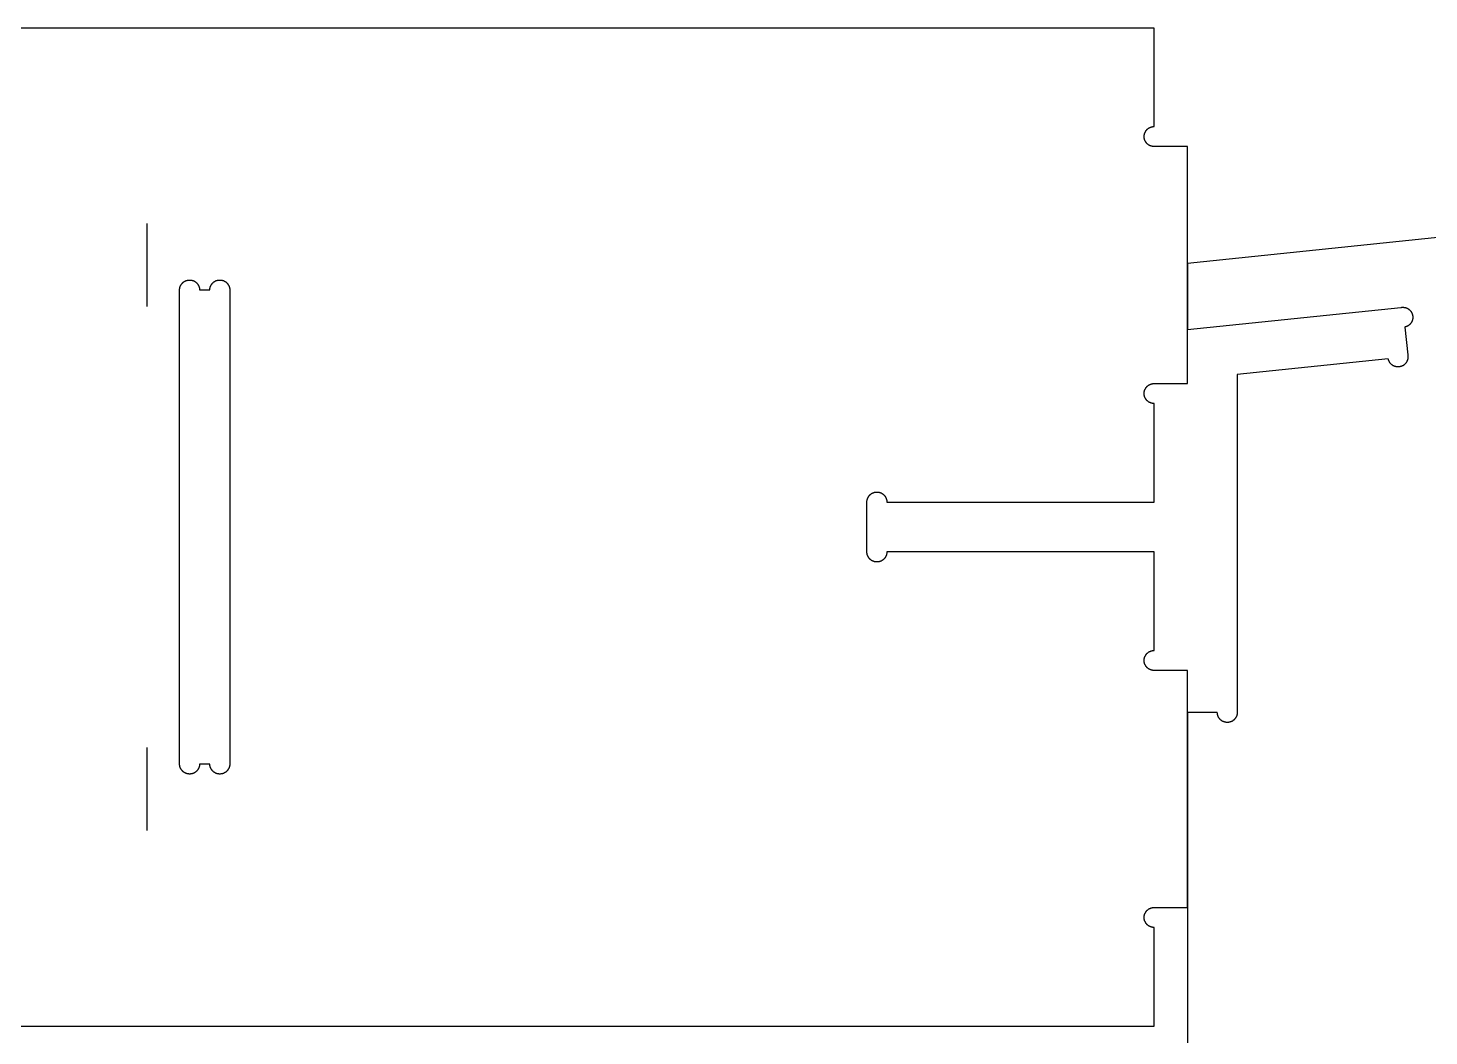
# Model space of a CAD drawing. Header units: millimetres. Extents: x -5443 to -2943, y 785 to 2035.
# Drawn here: x -4832.3 to -4411.3, y 1108.3 to 1411.3 of the extents above; entities that cross this region are included whole.
import ezdxf

# ---------------------------------------------------------------- set-up
doc = ezdxf.new("R2010")
doc.units = ezdxf.units.MM
doc.header["$MEASUREMENT"] = 0
for name, color, linetype, true_color in [('FAB$CUTEX-D15-TE6', 3, 'Continuous', 0x00ff07), ('FAB$CUTIN-D15-TE6', 120, 'Continuous', 0x00ffc3), ('FAB$CUTON-D15TE6', 30, 'Continuous', 0xff6600)]:
    doc.layers.add(name, color=color, linetype=linetype, true_color=true_color)

msp = doc.modelspace()

# ---------------------------------------------------------------- linework, layer by layer
at = {"layer": 'FAB$CUTEX-D15-TE6'}
for points in [[(-4771.65, 1411.29), (-4893.88, 1411.29)], [(-4493.88, 1411.29), (-4771.65, 1411.29)], [(-4493.88, 1381.67), (-4493.88, 1411.29)], [(-4493.88, 1375.67), (-4493.98, 1375.67), (-4494.09, 1375.67), (-4494.19, 1375.68), (-4494.29, 1375.69), (-4494.39, 1375.71), (-4494.5, 1375.73), (-4494.6, 1375.75), (-4494.7, 1375.78), (-4494.8, 1375.81), (-4494.89, 1375.84), (-4494.99, 1375.88), (-4495.09, 1375.92), (-4495.18, 1375.96), (-4495.27, 1376.01), (-4495.36, 1376.06), (-4495.45, 1376.11), (-4495.54, 1376.17), (-4495.63, 1376.23), (-4495.71, 1376.29), (-4495.79, 1376.35), (-4495.87, 1376.42), (-4495.95, 1376.49), (-4496.02, 1376.56), (-4496.09, 1376.64), (-4496.16, 1376.72), (-4496.23, 1376.8), (-4496.29, 1376.88), (-4496.35, 1376.96), (-4496.41, 1377.05), (-4496.46, 1377.14), (-4496.51, 1377.23), (-4496.56, 1377.32), (-4496.6, 1377.41), (-4496.65, 1377.51), (-4496.68, 1377.6), (-4496.72, 1377.7), (-4496.75, 1377.8), (-4496.78, 1377.9), (-4496.8, 1378), (-4496.83, 1378.1), (-4496.84, 1378.2), (-4496.86, 1378.3), (-4496.87, 1378.41), (-4496.88, 1378.51), (-4496.88, 1378.61), (-4496.88, 1378.72), (-4496.88, 1378.82), (-4496.87, 1378.92), (-4496.86, 1379.03), (-4496.84, 1379.13), (-4496.83, 1379.23), (-4496.8, 1379.33), (-4496.78, 1379.43), (-4496.75, 1379.53), (-4496.72, 1379.63), (-4496.68, 1379.73), (-4496.65, 1379.83), (-4496.6, 1379.92), (-4496.56, 1380.01), (-4496.51, 1380.11), (-4496.46, 1380.2), (-4496.41, 1380.28), (-4496.35, 1380.37), (-4496.29, 1380.45), (-4496.23, 1380.54), (-4496.16, 1380.62), (-4496.09, 1380.69), (-4496.02, 1380.77), (-4495.95, 1380.84), (-4495.87, 1380.91), (-4495.79, 1380.98), (-4495.71, 1381.04), (-4495.63, 1381.1), (-4495.54, 1381.16), (-4495.45, 1381.22), (-4495.36, 1381.27), (-4495.27, 1381.32), (-4495.18, 1381.37), (-4495.09, 1381.41), (-4494.99, 1381.45), (-4494.89, 1381.49), (-4494.8, 1381.52), (-4494.7, 1381.55), (-4494.6, 1381.58), (-4494.5, 1381.6), (-4494.39, 1381.62), (-4494.29, 1381.64), (-4494.19, 1381.65), (-4494.09, 1381.66), (-4493.98, 1381.66), (-4493.88, 1381.67)], [(-4483.88, 1375.67), (-4493.88, 1375.67)], [(-4483.88, 1304.42), (-4483.88, 1375.67)], [(-4366.27, 1352.74), (-4483.88, 1340.55)], [(-4483.88, 1340.55), (-4483.88, 1320.63)], [(-4483.88, 1320.63), (-4419.74, 1327.28)], [(-4419.74, 1327.28), (-4419.64, 1327.3), (-4419.53, 1327.31), (-4419.43, 1327.33), (-4419.33, 1327.33), (-4419.23, 1327.34), (-4419.12, 1327.34), (-4419.02, 1327.34), (-4418.91, 1327.33), (-4418.81, 1327.32), (-4418.71, 1327.31), (-4418.61, 1327.3), (-4418.5, 1327.28), (-4418.4, 1327.25), (-4418.3, 1327.23), (-4418.2, 1327.2), (-4418.11, 1327.16), (-4418.01, 1327.13), (-4417.91, 1327.09), (-4417.82, 1327.04), (-4417.73, 1327), (-4417.64, 1326.95), (-4417.55, 1326.89), (-4417.46, 1326.84), (-4417.38, 1326.78), (-4417.29, 1326.72), (-4417.21, 1326.65), (-4417.13, 1326.59), (-4417.06, 1326.52), (-4416.98, 1326.44), (-4416.91, 1326.37), (-4416.84, 1326.29), (-4416.78, 1326.21), (-4416.71, 1326.13), (-4416.65, 1326.04), (-4416.6, 1325.96), (-4416.54, 1325.87), (-4416.49, 1325.78), (-4416.44, 1325.69), (-4416.4, 1325.59), (-4416.36, 1325.5), (-4416.32, 1325.4), (-4416.28, 1325.31), (-4416.25, 1325.21), (-4416.22, 1325.11), (-4416.2, 1325.01), (-4416.18, 1324.91), (-4416.16, 1324.8), (-4416.14, 1324.7), (-4416.13, 1324.6), (-4416.13, 1324.49), (-4416.12, 1324.39), (-4416.12, 1324.29), (-4416.13, 1324.18), (-4416.13, 1324.08), (-4416.15, 1323.98), (-4416.16, 1323.87), (-4416.18, 1323.77), (-4416.2, 1323.67), (-4416.22, 1323.57), (-4416.25, 1323.47), (-4416.28, 1323.37), (-4416.32, 1323.28), (-4416.36, 1323.18), (-4416.4, 1323.08), (-4416.44, 1322.99), (-4416.49, 1322.9), (-4416.54, 1322.81), (-4416.6, 1322.72), (-4416.66, 1322.64), (-4416.72, 1322.55), (-4416.78, 1322.47), (-4416.84, 1322.39), (-4416.91, 1322.31), (-4416.99, 1322.24), (-4417.06, 1322.16), (-4417.14, 1322.09), (-4417.21, 1322.03), (-4417.3, 1321.96), (-4417.38, 1321.9), (-4417.46, 1321.84), (-4417.55, 1321.79), (-4417.64, 1321.73), (-4417.73, 1321.68), (-4417.82, 1321.64), (-4417.92, 1321.59), (-4418.01, 1321.55), (-4418.11, 1321.52), (-4418.21, 1321.48), (-4418.31, 1321.45), (-4418.41, 1321.43), (-4418.51, 1321.4)], [(-4418.51, 1321.4), (-4417.64, 1313.04)], [(-4423.51, 1311.81), (-4468.88, 1307.1)], [(-4417.64, 1313.04), (-4417.62, 1312.93), (-4417.61, 1312.83), (-4417.59, 1312.73), (-4417.58, 1312.63), (-4417.58, 1312.52), (-4417.58, 1312.42), (-4417.58, 1312.32), (-4417.58, 1312.21), (-4417.59, 1312.11), (-4417.61, 1312.01), (-4417.62, 1311.9), (-4417.64, 1311.8), (-4417.66, 1311.7), (-4417.69, 1311.6), (-4417.72, 1311.5), (-4417.75, 1311.4), (-4417.79, 1311.31), (-4417.83, 1311.21), (-4417.88, 1311.12), (-4417.92, 1311.03), (-4417.97, 1310.93), (-4418.02, 1310.85), (-4418.08, 1310.76), (-4418.14, 1310.67), (-4418.2, 1310.59), (-4418.27, 1310.51), (-4418.33, 1310.43), (-4418.4, 1310.35), (-4418.48, 1310.28), (-4418.55, 1310.21), (-4418.63, 1310.14), (-4418.71, 1310.07), (-4418.79, 1310.01), (-4418.87, 1309.95), (-4418.96, 1309.89), (-4419.05, 1309.84), (-4419.14, 1309.79), (-4419.23, 1309.74), (-4419.32, 1309.7), (-4419.42, 1309.65), (-4419.52, 1309.62), (-4419.61, 1309.58), (-4419.71, 1309.55), (-4419.81, 1309.52), (-4419.91, 1309.5), (-4420.01, 1309.47), (-4420.11, 1309.46), (-4420.22, 1309.44), (-4420.32, 1309.43), (-4420.42, 1309.42), (-4420.53, 1309.42), (-4420.63, 1309.42), (-4420.73, 1309.42), (-4420.84, 1309.43), (-4420.94, 1309.44), (-4421.04, 1309.46), (-4421.15, 1309.48), (-4421.25, 1309.5), (-4421.35, 1309.52), (-4421.45, 1309.55), (-4421.55, 1309.58), (-4421.64, 1309.62), (-4421.74, 1309.65), (-4421.83, 1309.7), (-4421.93, 1309.74), (-4422.02, 1309.79), (-4422.11, 1309.84), (-4422.2, 1309.9), (-4422.28, 1309.95), (-4422.37, 1310.01), (-4422.45, 1310.08), (-4422.53, 1310.14), (-4422.61, 1310.21), (-4422.68, 1310.28), (-4422.75, 1310.36), (-4422.82, 1310.43), (-4422.89, 1310.51), (-4422.96, 1310.59), (-4423.02, 1310.68), (-4423.08, 1310.76), (-4423.13, 1310.85), (-4423.18, 1310.94), (-4423.23, 1311.03), (-4423.28, 1311.12), (-4423.32, 1311.21), (-4423.36, 1311.31), (-4423.4, 1311.41), (-4423.43, 1311.51), (-4423.46, 1311.6), (-4423.49, 1311.7), (-4423.51, 1311.81)], [(-4468.88, 1307.1), (-4468.88, 1205.55)], [(-4493.88, 1298.42), (-4493.98, 1298.42), (-4494.09, 1298.42), (-4494.19, 1298.43), (-4494.29, 1298.44), (-4494.39, 1298.46), (-4494.5, 1298.48), (-4494.6, 1298.5), (-4494.7, 1298.53), (-4494.8, 1298.56), (-4494.89, 1298.59), (-4494.99, 1298.63), (-4495.09, 1298.67), (-4495.18, 1298.71), (-4495.27, 1298.76), (-4495.36, 1298.81), (-4495.45, 1298.86), (-4495.54, 1298.92), (-4495.63, 1298.98), (-4495.71, 1299.04), (-4495.79, 1299.1), (-4495.87, 1299.17), (-4495.95, 1299.24), (-4496.02, 1299.31), (-4496.09, 1299.39), (-4496.16, 1299.47), (-4496.23, 1299.55), (-4496.29, 1299.63), (-4496.35, 1299.71), (-4496.41, 1299.8), (-4496.46, 1299.89), (-4496.51, 1299.98), (-4496.56, 1300.07), (-4496.6, 1300.16), (-4496.65, 1300.26), (-4496.68, 1300.35), (-4496.72, 1300.45), (-4496.75, 1300.55), (-4496.78, 1300.65), (-4496.8, 1300.75), (-4496.83, 1300.85), (-4496.84, 1300.95), (-4496.86, 1301.05), (-4496.87, 1301.16), (-4496.88, 1301.26), (-4496.88, 1301.36), (-4496.88, 1301.47), (-4496.88, 1301.57), (-4496.87, 1301.67), (-4496.86, 1301.78), (-4496.84, 1301.88), (-4496.83, 1301.98), (-4496.8, 1302.08), (-4496.78, 1302.18), (-4496.75, 1302.28), (-4496.72, 1302.38), (-4496.68, 1302.48), (-4496.65, 1302.58), (-4496.6, 1302.67), (-4496.56, 1302.76), (-4496.51, 1302.86), (-4496.46, 1302.95), (-4496.41, 1303.03), (-4496.35, 1303.12), (-4496.29, 1303.2), (-4496.23, 1303.29), (-4496.16, 1303.37), (-4496.09, 1303.44), (-4496.02, 1303.52), (-4495.95, 1303.59), (-4495.87, 1303.66), (-4495.79, 1303.73), (-4495.71, 1303.79), (-4495.63, 1303.85), (-4495.54, 1303.91), (-4495.45, 1303.97), (-4495.36, 1304.02), (-4495.27, 1304.07), (-4495.18, 1304.12), (-4495.09, 1304.16), (-4494.99, 1304.2), (-4494.89, 1304.24), (-4494.8, 1304.27), (-4494.7, 1304.3), (-4494.6, 1304.33), (-4494.5, 1304.35), (-4494.39, 1304.37), (-4494.29, 1304.39), (-4494.19, 1304.4), (-4494.09, 1304.41), (-4493.98, 1304.41), (-4493.88, 1304.42)], [(-4493.88, 1304.42), (-4483.88, 1304.42)], [(-4493.88, 1268.79), (-4493.88, 1298.42)], [(-4580.19, 1268.79), (-4580.19, 1268.89), (-4580.18, 1269), (-4580.17, 1269.1), (-4580.16, 1269.2), (-4580.15, 1269.31), (-4580.13, 1269.41), (-4580.1, 1269.51), (-4580.08, 1269.61), (-4580.05, 1269.71), (-4580.01, 1269.81), (-4579.98, 1269.9), (-4579.94, 1270), (-4579.89, 1270.09), (-4579.85, 1270.18), (-4579.8, 1270.28), (-4579.74, 1270.36), (-4579.69, 1270.45), (-4579.63, 1270.54), (-4579.57, 1270.62), (-4579.5, 1270.7), (-4579.44, 1270.78), (-4579.37, 1270.86), (-4579.29, 1270.93), (-4579.22, 1271), (-4579.14, 1271.07), (-4579.06, 1271.14), (-4578.98, 1271.2), (-4578.89, 1271.26), (-4578.81, 1271.32), (-4578.72, 1271.37), (-4578.63, 1271.42), (-4578.54, 1271.47), (-4578.45, 1271.52), (-4578.35, 1271.56), (-4578.25, 1271.6), (-4578.16, 1271.63), (-4578.06, 1271.66), (-4577.96, 1271.69), (-4577.86, 1271.72), (-4577.76, 1271.74), (-4577.65, 1271.75), (-4577.55, 1271.77), (-4577.45, 1271.78), (-4577.35, 1271.79), (-4577.24, 1271.79), (-4577.14, 1271.79), (-4577.04, 1271.79), (-4576.93, 1271.78), (-4576.83, 1271.77), (-4576.73, 1271.75), (-4576.62, 1271.74), (-4576.52, 1271.72), (-4576.42, 1271.69), (-4576.32, 1271.66), (-4576.22, 1271.63), (-4576.13, 1271.6), (-4576.03, 1271.56), (-4575.94, 1271.52), (-4575.84, 1271.47), (-4575.75, 1271.42), (-4575.66, 1271.37), (-4575.57, 1271.32), (-4575.49, 1271.26), (-4575.4, 1271.2), (-4575.32, 1271.14), (-4575.24, 1271.07), (-4575.16, 1271), (-4575.09, 1270.93), (-4575.02, 1270.86), (-4574.95, 1270.78), (-4574.88, 1270.7), (-4574.81, 1270.62), (-4574.75, 1270.54), (-4574.69, 1270.45), (-4574.64, 1270.36), (-4574.58, 1270.28), (-4574.53, 1270.18), (-4574.49, 1270.09), (-4574.44, 1270), (-4574.4, 1269.9), (-4574.37, 1269.81), (-4574.33, 1269.71), (-4574.3, 1269.61), (-4574.28, 1269.51), (-4574.25, 1269.41), (-4574.24, 1269.31), (-4574.22, 1269.2), (-4574.21, 1269.1), (-4574.2, 1269), (-4574.19, 1268.89), (-4574.19, 1268.79)], [(-4580.19, 1253.79), (-4580.19, 1268.79)], [(-4574.19, 1268.79), (-4493.88, 1268.79)], [(-4574.19, 1253.79), (-4574.19, 1253.69), (-4574.2, 1253.58), (-4574.21, 1253.48), (-4574.22, 1253.38), (-4574.24, 1253.28), (-4574.25, 1253.17), (-4574.28, 1253.07), (-4574.3, 1252.97), (-4574.33, 1252.87), (-4574.37, 1252.78), (-4574.4, 1252.68), (-4574.44, 1252.58), (-4574.49, 1252.49), (-4574.53, 1252.4), (-4574.58, 1252.31), (-4574.64, 1252.22), (-4574.69, 1252.13), (-4574.75, 1252.04), (-4574.81, 1251.96), (-4574.88, 1251.88), (-4574.95, 1251.8), (-4575.02, 1251.73), (-4575.09, 1251.65), (-4575.16, 1251.58), (-4575.24, 1251.51), (-4575.32, 1251.45), (-4575.4, 1251.38), (-4575.49, 1251.32), (-4575.57, 1251.26), (-4575.66, 1251.21), (-4575.75, 1251.16), (-4575.84, 1251.11), (-4575.94, 1251.07), (-4576.03, 1251.02), (-4576.13, 1250.99), (-4576.22, 1250.95), (-4576.32, 1250.92), (-4576.42, 1250.89), (-4576.52, 1250.87), (-4576.62, 1250.84), (-4576.73, 1250.83), (-4576.83, 1250.81), (-4576.93, 1250.8), (-4577.04, 1250.79), (-4577.14, 1250.79), (-4577.24, 1250.79), (-4577.35, 1250.79), (-4577.45, 1250.8), (-4577.55, 1250.81), (-4577.65, 1250.83), (-4577.76, 1250.84), (-4577.86, 1250.87), (-4577.96, 1250.89), (-4578.06, 1250.92), (-4578.16, 1250.95), (-4578.25, 1250.99), (-4578.35, 1251.02), (-4578.45, 1251.07), (-4578.54, 1251.11), (-4578.63, 1251.16), (-4578.72, 1251.21), (-4578.81, 1251.26), (-4578.89, 1251.32), (-4578.98, 1251.38), (-4579.06, 1251.45), (-4579.14, 1251.51), (-4579.22, 1251.58), (-4579.29, 1251.65), (-4579.37, 1251.73), (-4579.44, 1251.8), (-4579.5, 1251.88), (-4579.57, 1251.96), (-4579.63, 1252.04), (-4579.69, 1252.13), (-4579.74, 1252.22), (-4579.8, 1252.31), (-4579.85, 1252.4), (-4579.89, 1252.49), (-4579.94, 1252.58), (-4579.98, 1252.68), (-4580.01, 1252.78), (-4580.05, 1252.87), (-4580.08, 1252.97), (-4580.1, 1253.07), (-4580.13, 1253.17), (-4580.15, 1253.28), (-4580.16, 1253.38), (-4580.17, 1253.48), (-4580.18, 1253.58), (-4580.19, 1253.69), (-4580.19, 1253.79)], [(-4493.88, 1253.79), (-4574.19, 1253.79)], [(-4493.88, 1224.17), (-4493.88, 1253.79)], [(-4493.88, 1218.17), (-4493.98, 1218.17), (-4494.09, 1218.17), (-4494.19, 1218.18), (-4494.29, 1218.19), (-4494.39, 1218.21), (-4494.5, 1218.23), (-4494.6, 1218.25), (-4494.7, 1218.28), (-4494.8, 1218.31), (-4494.89, 1218.34), (-4494.99, 1218.38), (-4495.09, 1218.42), (-4495.18, 1218.46), (-4495.27, 1218.51), (-4495.36, 1218.56), (-4495.45, 1218.61), (-4495.54, 1218.67), (-4495.63, 1218.73), (-4495.71, 1218.79), (-4495.79, 1218.85), (-4495.87, 1218.92), (-4495.95, 1218.99), (-4496.02, 1219.06), (-4496.09, 1219.14), (-4496.16, 1219.22), (-4496.23, 1219.3), (-4496.29, 1219.38), (-4496.35, 1219.46), (-4496.41, 1219.55), (-4496.46, 1219.64), (-4496.51, 1219.73), (-4496.56, 1219.82), (-4496.6, 1219.91), (-4496.65, 1220.01), (-4496.68, 1220.1), (-4496.72, 1220.2), (-4496.75, 1220.3), (-4496.78, 1220.4), (-4496.8, 1220.5), (-4496.83, 1220.6), (-4496.84, 1220.7), (-4496.86, 1220.8), (-4496.87, 1220.91), (-4496.88, 1221.01), (-4496.88, 1221.11), (-4496.88, 1221.22), (-4496.88, 1221.32), (-4496.87, 1221.42), (-4496.86, 1221.53), (-4496.84, 1221.63), (-4496.83, 1221.73), (-4496.8, 1221.83), (-4496.78, 1221.93), (-4496.75, 1222.03), (-4496.72, 1222.13), (-4496.68, 1222.23), (-4496.65, 1222.33), (-4496.6, 1222.42), (-4496.56, 1222.51), (-4496.51, 1222.61), (-4496.46, 1222.7), (-4496.41, 1222.78), (-4496.35, 1222.87), (-4496.29, 1222.95), (-4496.23, 1223.04), (-4496.16, 1223.12), (-4496.09, 1223.19), (-4496.02, 1223.27), (-4495.95, 1223.34), (-4495.87, 1223.41), (-4495.79, 1223.48), (-4495.71, 1223.54), (-4495.63, 1223.6), (-4495.54, 1223.66), (-4495.45, 1223.72), (-4495.36, 1223.77), (-4495.27, 1223.82), (-4495.18, 1223.87), (-4495.09, 1223.91), (-4494.99, 1223.95), (-4494.89, 1223.99), (-4494.8, 1224.02), (-4494.7, 1224.05), (-4494.6, 1224.08), (-4494.5, 1224.1), (-4494.39, 1224.12), (-4494.29, 1224.14), (-4494.19, 1224.15), (-4494.09, 1224.16), (-4493.98, 1224.16), (-4493.88, 1224.17)], [(-4483.88, 1218.17), (-4493.88, 1218.17)], [(-4483.88, 1146.92), (-4483.88, 1218.17)], [(-4474.88, 1205.55), (-4483.88, 1205.55)], [(-4483.88, 1205.55), (-4483.88, 948.66)], [(-4468.88, 1205.55), (-4468.88, 1205.45), (-4468.89, 1205.34), (-4468.9, 1205.24), (-4468.91, 1205.14), (-4468.92, 1205.03), (-4468.94, 1204.93), (-4468.97, 1204.83), (-4468.99, 1204.73), (-4469.02, 1204.63), (-4469.06, 1204.53), (-4469.09, 1204.44), (-4469.13, 1204.34), (-4469.18, 1204.25), (-4469.22, 1204.16), (-4469.27, 1204.06), (-4469.33, 1203.98), (-4469.38, 1203.89), (-4469.44, 1203.8), (-4469.5, 1203.72), (-4469.57, 1203.64), (-4469.63, 1203.56), (-4469.7, 1203.48), (-4469.78, 1203.41), (-4469.85, 1203.34), (-4469.93, 1203.27), (-4470.01, 1203.2), (-4470.09, 1203.14), (-4470.18, 1203.08), (-4470.26, 1203.02), (-4470.35, 1202.97), (-4470.44, 1202.92), (-4470.53, 1202.87), (-4470.62, 1202.82), (-4470.72, 1202.78), (-4470.82, 1202.74), (-4470.91, 1202.71), (-4471.01, 1202.68), (-4471.11, 1202.65), (-4471.21, 1202.63), (-4471.31, 1202.6), (-4471.42, 1202.59), (-4471.52, 1202.57), (-4471.62, 1202.56), (-4471.72, 1202.55), (-4471.83, 1202.55), (-4471.93, 1202.55), (-4472.03, 1202.55), (-4472.14, 1202.56), (-4472.24, 1202.57), (-4472.34, 1202.59), (-4472.45, 1202.6), (-4472.55, 1202.63), (-4472.65, 1202.65), (-4472.75, 1202.68), (-4472.85, 1202.71), (-4472.94, 1202.74), (-4473.04, 1202.78), (-4473.13, 1202.82), (-4473.23, 1202.87), (-4473.32, 1202.92), (-4473.41, 1202.97), (-4473.5, 1203.02), (-4473.58, 1203.08), (-4473.67, 1203.14), (-4473.75, 1203.2), (-4473.83, 1203.27), (-4473.91, 1203.34), (-4473.98, 1203.41), (-4474.06, 1203.48), (-4474.13, 1203.56), (-4474.19, 1203.64), (-4474.26, 1203.72), (-4474.32, 1203.8), (-4474.38, 1203.89), (-4474.43, 1203.98), (-4474.49, 1204.06), (-4474.54, 1204.16), (-4474.58, 1204.25), (-4474.63, 1204.34), (-4474.67, 1204.44), (-4474.7, 1204.53), (-4474.74, 1204.63), (-4474.77, 1204.73), (-4474.79, 1204.83), (-4474.82, 1204.93), (-4474.83, 1205.03), (-4474.85, 1205.14), (-4474.86, 1205.24), (-4474.87, 1205.34), (-4474.88, 1205.45), (-4474.88, 1205.55)], [(-4493.88, 1140.92), (-4493.98, 1140.92), (-4494.09, 1140.92), (-4494.19, 1140.93), (-4494.29, 1140.94), (-4494.39, 1140.96), (-4494.5, 1140.98), (-4494.6, 1141), (-4494.7, 1141.03), (-4494.8, 1141.06), (-4494.89, 1141.09), (-4494.99, 1141.13), (-4495.09, 1141.17), (-4495.18, 1141.21), (-4495.27, 1141.26), (-4495.36, 1141.31), (-4495.45, 1141.36), (-4495.54, 1141.42), (-4495.63, 1141.48), (-4495.71, 1141.54), (-4495.79, 1141.6), (-4495.87, 1141.67), (-4495.95, 1141.74), (-4496.02, 1141.81), (-4496.09, 1141.89), (-4496.16, 1141.97), (-4496.23, 1142.05), (-4496.29, 1142.13), (-4496.35, 1142.21), (-4496.41, 1142.3), (-4496.46, 1142.39), (-4496.51, 1142.48), (-4496.56, 1142.57), (-4496.6, 1142.66), (-4496.65, 1142.76), (-4496.68, 1142.85), (-4496.72, 1142.95), (-4496.75, 1143.05), (-4496.78, 1143.15), (-4496.8, 1143.25), (-4496.83, 1143.35), (-4496.84, 1143.45), (-4496.86, 1143.55), (-4496.87, 1143.66), (-4496.88, 1143.76), (-4496.88, 1143.86), (-4496.88, 1143.97), (-4496.88, 1144.07), (-4496.87, 1144.17), (-4496.86, 1144.28), (-4496.84, 1144.38), (-4496.83, 1144.48), (-4496.8, 1144.58), (-4496.78, 1144.68), (-4496.75, 1144.78), (-4496.72, 1144.88), (-4496.68, 1144.98), (-4496.65, 1145.08), (-4496.6, 1145.17), (-4496.56, 1145.26), (-4496.51, 1145.36), (-4496.46, 1145.45), (-4496.41, 1145.53), (-4496.35, 1145.62), (-4496.29, 1145.7), (-4496.23, 1145.79), (-4496.16, 1145.87), (-4496.09, 1145.94), (-4496.02, 1146.02), (-4495.95, 1146.09), (-4495.87, 1146.16), (-4495.79, 1146.23), (-4495.71, 1146.29), (-4495.63, 1146.35), (-4495.54, 1146.41), (-4495.45, 1146.47), (-4495.36, 1146.52), (-4495.27, 1146.57), (-4495.18, 1146.62), (-4495.09, 1146.66), (-4494.99, 1146.7), (-4494.89, 1146.74), (-4494.8, 1146.77), (-4494.7, 1146.8), (-4494.6, 1146.83), (-4494.5, 1146.85), (-4494.39, 1146.87), (-4494.29, 1146.89), (-4494.19, 1146.9), (-4494.09, 1146.91), (-4493.98, 1146.91), (-4493.88, 1146.92)], [(-4493.88, 1146.92), (-4483.88, 1146.92)], [(-4493.88, 1111.29), (-4493.88, 1140.92)], [(-4893.88, 1111.29), (-4771.65, 1111.29)], [(-4771.65, 1111.29), (-4493.88, 1111.29)]]:
    msp.add_lwpolyline(points, dxfattribs=at)
at = {"layer": 'FAB$CUTIN-D15-TE6'}
for points in [[(-4786.73, 1332.54), (-4786.73, 1332.64), (-4786.72, 1332.75), (-4786.72, 1332.85), (-4786.7, 1332.95), (-4786.69, 1333.06), (-4786.67, 1333.16), (-4786.64, 1333.26), (-4786.62, 1333.36), (-4786.59, 1333.46), (-4786.55, 1333.56), (-4786.52, 1333.65), (-4786.48, 1333.75), (-4786.43, 1333.84), (-4786.39, 1333.93), (-4786.34, 1334.03), (-4786.29, 1334.11), (-4786.23, 1334.2), (-4786.17, 1334.29), (-4786.11, 1334.37), (-4786.04, 1334.45), (-4785.98, 1334.53), (-4785.91, 1334.61), (-4785.83, 1334.68), (-4785.76, 1334.75), (-4785.68, 1334.82), (-4785.6, 1334.89), (-4785.52, 1334.95), (-4785.44, 1335.01), (-4785.35, 1335.07), (-4785.26, 1335.12), (-4785.17, 1335.17), (-4785.08, 1335.22), (-4784.99, 1335.27), (-4784.89, 1335.31), (-4784.8, 1335.35), (-4784.7, 1335.38), (-4784.6, 1335.41), (-4784.5, 1335.44), (-4784.4, 1335.47), (-4784.3, 1335.49), (-4784.2, 1335.5), (-4784.09, 1335.52), (-4783.99, 1335.53), (-4783.89, 1335.54), (-4783.78, 1335.54), (-4783.68, 1335.54), (-4783.58, 1335.54), (-4783.47, 1335.53), (-4783.37, 1335.52), (-4783.27, 1335.5), (-4783.17, 1335.49), (-4783.06, 1335.47), (-4782.96, 1335.44), (-4782.86, 1335.41), (-4782.77, 1335.38), (-4782.67, 1335.35), (-4782.57, 1335.31), (-4782.48, 1335.27), (-4782.38, 1335.22), (-4782.29, 1335.17), (-4782.2, 1335.12), (-4782.11, 1335.07), (-4782.03, 1335.01), (-4781.94, 1334.95), (-4781.86, 1334.89), (-4781.78, 1334.82), (-4781.7, 1334.75), (-4781.63, 1334.68), (-4781.56, 1334.61), (-4781.49, 1334.53), (-4781.42, 1334.45), (-4781.35, 1334.37), (-4781.29, 1334.29), (-4781.23, 1334.2), (-4781.18, 1334.11), (-4781.13, 1334.03), (-4781.08, 1333.93), (-4781.03, 1333.84), (-4780.99, 1333.75), (-4780.95, 1333.65), (-4780.91, 1333.56), (-4780.88, 1333.46), (-4780.85, 1333.36), (-4780.82, 1333.26), (-4780.8, 1333.16), (-4780.78, 1333.06), (-4780.76, 1332.95), (-4780.75, 1332.85), (-4780.74, 1332.75), (-4780.73, 1332.64), (-4780.73, 1332.54)], [(-4777.65, 1332.54), (-4777.65, 1332.64), (-4777.64, 1332.75), (-4777.64, 1332.85), (-4777.62, 1332.95), (-4777.61, 1333.06), (-4777.59, 1333.16), (-4777.56, 1333.26), (-4777.54, 1333.36), (-4777.51, 1333.46), (-4777.47, 1333.56), (-4777.44, 1333.65), (-4777.4, 1333.75), (-4777.35, 1333.84), (-4777.31, 1333.93), (-4777.26, 1334.03), (-4777.21, 1334.11), (-4777.15, 1334.2), (-4777.09, 1334.29), (-4777.03, 1334.37), (-4776.96, 1334.45), (-4776.9, 1334.53), (-4776.83, 1334.61), (-4776.75, 1334.68), (-4776.68, 1334.75), (-4776.6, 1334.82), (-4776.52, 1334.89), (-4776.44, 1334.95), (-4776.36, 1335.01), (-4776.27, 1335.07), (-4776.18, 1335.12), (-4776.09, 1335.17), (-4776, 1335.22), (-4775.91, 1335.27), (-4775.81, 1335.31), (-4775.72, 1335.35), (-4775.62, 1335.38), (-4775.52, 1335.41), (-4775.42, 1335.44), (-4775.32, 1335.47), (-4775.22, 1335.49), (-4775.12, 1335.5), (-4775.01, 1335.52), (-4774.91, 1335.53), (-4774.81, 1335.54), (-4774.7, 1335.54), (-4774.6, 1335.54), (-4774.5, 1335.54), (-4774.39, 1335.53), (-4774.29, 1335.52), (-4774.19, 1335.5), (-4774.09, 1335.49), (-4773.98, 1335.47), (-4773.88, 1335.44), (-4773.78, 1335.41), (-4773.69, 1335.38), (-4773.59, 1335.35), (-4773.49, 1335.31), (-4773.4, 1335.27), (-4773.3, 1335.22), (-4773.21, 1335.17), (-4773.12, 1335.12), (-4773.03, 1335.07), (-4772.95, 1335.01), (-4772.86, 1334.95), (-4772.78, 1334.89), (-4772.7, 1334.82), (-4772.62, 1334.75), (-4772.55, 1334.68), (-4772.48, 1334.61), (-4772.41, 1334.53), (-4772.34, 1334.45), (-4772.27, 1334.37), (-4772.21, 1334.29), (-4772.15, 1334.2), (-4772.1, 1334.11), (-4772.04, 1334.03), (-4772, 1333.93), (-4771.95, 1333.84), (-4771.91, 1333.75), (-4771.87, 1333.65), (-4771.83, 1333.56), (-4771.8, 1333.46), (-4771.77, 1333.36), (-4771.74, 1333.26), (-4771.72, 1333.16), (-4771.7, 1333.06), (-4771.68, 1332.95), (-4771.67, 1332.85), (-4771.66, 1332.75), (-4771.65, 1332.64), (-4771.65, 1332.54)], [(-4786.73, 1190.04), (-4786.73, 1332.54)], [(-4780.73, 1332.54), (-4777.65, 1332.54)], [(-4771.65, 1332.54), (-4771.65, 1190.04)], [(-4780.73, 1190.04), (-4780.73, 1189.94), (-4780.74, 1189.83), (-4780.75, 1189.73), (-4780.76, 1189.63), (-4780.78, 1189.53), (-4780.8, 1189.42), (-4780.82, 1189.32), (-4780.85, 1189.22), (-4780.88, 1189.12), (-4780.91, 1189.03), (-4780.95, 1188.93), (-4780.99, 1188.83), (-4781.03, 1188.74), (-4781.08, 1188.65), (-4781.13, 1188.56), (-4781.18, 1188.47), (-4781.23, 1188.38), (-4781.29, 1188.29), (-4781.35, 1188.21), (-4781.42, 1188.13), (-4781.49, 1188.05), (-4781.56, 1187.98), (-4781.63, 1187.9), (-4781.7, 1187.83), (-4781.78, 1187.76), (-4781.86, 1187.7), (-4781.94, 1187.63), (-4782.03, 1187.57), (-4782.11, 1187.51), (-4782.2, 1187.46), (-4782.29, 1187.41), (-4782.38, 1187.36), (-4782.48, 1187.32), (-4782.57, 1187.27), (-4782.67, 1187.24), (-4782.77, 1187.2), (-4782.86, 1187.17), (-4782.96, 1187.14), (-4783.06, 1187.12), (-4783.17, 1187.09), (-4783.27, 1187.08), (-4783.37, 1187.06), (-4783.47, 1187.05), (-4783.58, 1187.04), (-4783.68, 1187.04), (-4783.78, 1187.04), (-4783.89, 1187.04), (-4783.99, 1187.05), (-4784.09, 1187.06), (-4784.2, 1187.08), (-4784.3, 1187.09), (-4784.4, 1187.12), (-4784.5, 1187.14), (-4784.6, 1187.17), (-4784.7, 1187.2), (-4784.8, 1187.24), (-4784.89, 1187.27), (-4784.99, 1187.32), (-4785.08, 1187.36), (-4785.17, 1187.41), (-4785.26, 1187.46), (-4785.35, 1187.51), (-4785.44, 1187.57), (-4785.52, 1187.63), (-4785.6, 1187.7), (-4785.68, 1187.76), (-4785.76, 1187.83), (-4785.83, 1187.9), (-4785.91, 1187.98), (-4785.98, 1188.05), (-4786.04, 1188.13), (-4786.11, 1188.21), (-4786.17, 1188.29), (-4786.23, 1188.38), (-4786.29, 1188.47), (-4786.34, 1188.56), (-4786.39, 1188.65), (-4786.43, 1188.74), (-4786.48, 1188.83), (-4786.52, 1188.93), (-4786.55, 1189.03), (-4786.59, 1189.12), (-4786.62, 1189.22), (-4786.64, 1189.32), (-4786.67, 1189.42), (-4786.69, 1189.53), (-4786.7, 1189.63), (-4786.72, 1189.73), (-4786.72, 1189.83), (-4786.73, 1189.94), (-4786.73, 1190.04)], [(-4777.65, 1190.04), (-4780.73, 1190.04)], [(-4771.65, 1190.04), (-4771.65, 1189.94), (-4771.66, 1189.83), (-4771.67, 1189.73), (-4771.68, 1189.63), (-4771.7, 1189.53), (-4771.72, 1189.42), (-4771.74, 1189.32), (-4771.77, 1189.22), (-4771.8, 1189.12), (-4771.83, 1189.03), (-4771.87, 1188.93), (-4771.91, 1188.83), (-4771.95, 1188.74), (-4772, 1188.65), (-4772.04, 1188.56), (-4772.1, 1188.47), (-4772.15, 1188.38), (-4772.21, 1188.29), (-4772.27, 1188.21), (-4772.34, 1188.13), (-4772.41, 1188.05), (-4772.48, 1187.98), (-4772.55, 1187.9), (-4772.62, 1187.83), (-4772.7, 1187.76), (-4772.78, 1187.7), (-4772.86, 1187.63), (-4772.95, 1187.57), (-4773.03, 1187.51), (-4773.12, 1187.46), (-4773.21, 1187.41), (-4773.3, 1187.36), (-4773.4, 1187.32), (-4773.49, 1187.27), (-4773.59, 1187.24), (-4773.69, 1187.2), (-4773.78, 1187.17), (-4773.88, 1187.14), (-4773.98, 1187.12), (-4774.09, 1187.09), (-4774.19, 1187.08), (-4774.29, 1187.06), (-4774.39, 1187.05), (-4774.5, 1187.04), (-4774.6, 1187.04), (-4774.7, 1187.04), (-4774.81, 1187.04), (-4774.91, 1187.05), (-4775.01, 1187.06), (-4775.12, 1187.08), (-4775.22, 1187.09), (-4775.32, 1187.12), (-4775.42, 1187.14), (-4775.52, 1187.17), (-4775.62, 1187.2), (-4775.72, 1187.24), (-4775.81, 1187.27), (-4775.91, 1187.32), (-4776, 1187.36), (-4776.09, 1187.41), (-4776.18, 1187.46), (-4776.27, 1187.51), (-4776.36, 1187.57), (-4776.44, 1187.63), (-4776.52, 1187.7), (-4776.6, 1187.76), (-4776.68, 1187.83), (-4776.75, 1187.9), (-4776.83, 1187.98), (-4776.9, 1188.05), (-4776.96, 1188.13), (-4777.03, 1188.21), (-4777.09, 1188.29), (-4777.15, 1188.38), (-4777.21, 1188.47), (-4777.26, 1188.56), (-4777.31, 1188.65), (-4777.35, 1188.74), (-4777.4, 1188.83), (-4777.44, 1188.93), (-4777.47, 1189.03), (-4777.51, 1189.12), (-4777.54, 1189.22), (-4777.56, 1189.32), (-4777.59, 1189.42), (-4777.61, 1189.53), (-4777.62, 1189.63), (-4777.64, 1189.73), (-4777.64, 1189.83), (-4777.65, 1189.94), (-4777.65, 1190.04)]]:
    msp.add_lwpolyline(points, dxfattribs=at)
at = {"layer": 'FAB$CUTON-D15TE6'}
for points in [[(-4796.45, 1327.54), (-4796.45, 1352.54)], [(-4796.45, 1170.04), (-4796.45, 1195.04)]]:
    msp.add_lwpolyline(points, dxfattribs=at)

doc.saveas('drawing.dxf')
